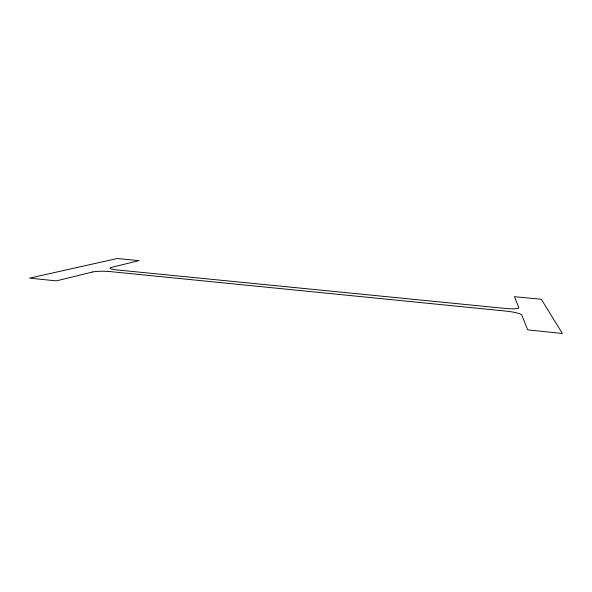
<?xml version="1.0" encoding="UTF-8"?>
<svg xmlns="http://www.w3.org/2000/svg" width="592" height="592" viewBox="0 0 592 592"><rect width="100%" height="100%" fill="white"/><g stroke="black" fill="none" stroke-linecap="round" stroke-linejoin="round"><path stroke-width="0.89" d="M92.729 271.965L56.299 280.889L29.6 278.114L117.209 258.526L139.061 260.628L111.407 267.399A13.12 1.769 2.1 0 0 117.69 269.996L504.887 308.402A14.6 2.139 6.1 0 0 518.792 307.588L514.426 296.688L541.28 299.271L562.4 333.474L527.716 329.87L521.781 315.055A15.466 2.398 6.3 0 0 505.657 311.066L111.133 271.684A13.882 1.954 1.9 0 0 92.729 271.965"/></g></svg>
